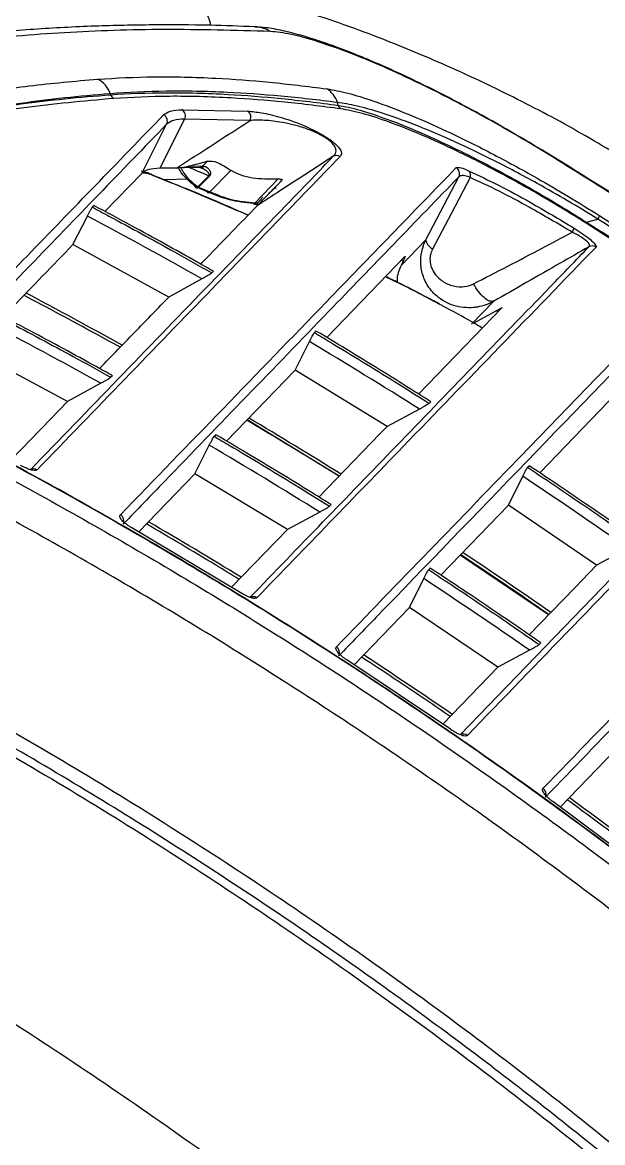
# Model space of a CAD drawing. Extents: x 943 to 1030, y 781 to 934.
# Drawn here: x 958.226 to 960.701, y 823.606 to 828.385 of the extents above; entities that cross this region are included whole.
import ezdxf

# ---------------------------------------------------------------- set-up
doc = ezdxf.new("R2010")
doc.units = 0
doc.header["$MEASUREMENT"] = 0
doc.layers.add('1', color=4, linetype='Continuous')

# ---------------------------------------------------------------- blocks, each defined once
blk = doc.blocks.new('AIRA')
at = {"layer": '1', "color": 3, "linetype": 'Continuous', "lineweight": 25}
for p, q in [((15.4248, 24.9106), (15.4233, 24.9151)), ((16.3955, 24.8656), (16.3924, 24.8773)), ((15.7404, 24.8071), (15.6349, 24.5973)), ((15.729, 24.8471), (16.0091, 24.8408)), ((16.02, 24.8011), (15.7404, 24.8071)), ((15.5581, 24.5755), (15.6637, 24.7851)), ((17.262, 24.6769), (17.2621, 24.6748)), ((15.8172, 24.6064), (15.8376, 24.6271)), ((15.5581, 24.5755), (15.4008, 24.4128)), ((15.5791, 24.5743), (15.5582, 24.5756)), ((15.6001, 24.5703), (15.6012, 24.5699)), ((15.7056, 24.5974), (15.6349, 24.5973)), ((15.7545, 24.6017), (15.8047, 24.6006)), ((15.7669, 24.6076), (15.8172, 24.6064)), ((15.7973, 24.518), (15.8436, 24.5651)), ((15.8462, 24.5633), (15.8001, 24.5163)), ((15.8106, 24.5997), (15.8092, 24.6002)), ((15.81, 24.5999), (15.81, 24.5999)), ((15.8172, 24.6064), (15.8244, 24.6059)), ((15.8462, 24.5633), (15.8436, 24.5651)), ((15.9371, 24.5882), (15.8473, 24.4967)), ((15.7567, 24.5503), (15.6537, 24.5472)), ((15.8001, 24.5163), (15.8473, 24.4967)), ((16.0408, 24.4494), (16.1375, 24.5513)), ((16.1562, 24.5471), (16.1135, 24.5021)), ((16.126, 24.5153), (16.1313, 24.5104)), ((16.7697, 24.2917), (16.9102, 24.5609)), ((15.8366, 24.4973), (15.798, 24.5143)), ((16.052, 24.4502), (16.0743, 24.4737)), ((16.1313, 24.5104), (16.1231, 24.5123)), ((15.3468, 24.4311), (15.3536, 24.4382)), ((15.2642, 24.2715), (15.3258, 24.3934)), ((17.4548, 24.3669), (17.5035, 24.3799)), ((16.6634, 24.1818), (16.7697, 24.2917)), ((15.673, 24.0479), (15.2642, 24.2715)), ((16.6802, 24.2201), (16.3467, 23.875)), ((16.6726, 24.2008), (16.6634, 24.1818)), ((16.6726, 24.2008), (16.6651, 24.2045)), ((15.8636, 24.1575), (15.8568, 24.1505)), ((15.8141, 24.1251), (15.673, 24.0479)), ((17.0593, 24.03), (16.9647, 23.9324)), ((16.9729, 23.9369), (17.0691, 23.9893)), ((17.0776, 23.9844), (17.0691, 23.9893)), ((16.2939, 23.8959), (16.3006, 23.9029)), ((16.2119, 23.7356), (16.273, 23.858)), ((15.2415, 23.6021), (14.83, 23.8222)), ((15.433, 23.7123), (15.4262, 23.7053)), ((16.2119, 23.7356), (15.9194, 23.4331)), ((16.6041, 23.4951), (16.2119, 23.7356)), ((15.3833, 23.6797), (15.2415, 23.6021)), ((17.6214, 23.6773), (17.2549, 23.2981)), ((16.7416, 23.5696), (16.6041, 23.4951)), ((16.7902, 23.6012), (16.7835, 23.5943)), ((16.4, 23.2841), (16.0071, 23.5238)), ((15.8664, 23.4536), (15.8731, 23.4606)), ((15.7844, 23.2933), (15.8455, 23.4157)), ((17.2032, 23.3215), (17.2098, 23.3284)), ((15.7844, 23.2933), (15.5448, 23.0455)), ((16.1788, 23.0555), (15.7844, 23.2933)), ((17.1214, 23.1601), (17.1823, 23.2833)), ((16.3169, 23.1304), (16.1788, 23.0555)), ((16.3656, 23.1621), (16.3589, 23.1551)), ((17.1214, 23.1601), (16.8328, 22.8616)), ((17.4974, 22.9034), (17.1214, 23.1601)), ((15.9777, 22.7872), (15.5155, 23.063)), ((15.9406, 22.8094), (16.1788, 23.0555)), ((17.2931, 22.6921), (16.915, 22.9466)), ((17.6319, 22.9756), (17.4974, 22.9034)), ((16.7809, 22.8847), (16.7876, 22.8916)), ((16.6992, 22.7234), (16.7601, 22.8465)), ((16.6992, 22.7234), (16.4631, 22.4791)), ((17.0769, 22.4686), (16.6992, 22.7234)), ((17.2596, 22.572), (17.253, 22.5652)), ((17.2117, 22.541), (17.0769, 22.4686)), ((16.8746, 22.2037), (16.4326, 22.4995)), ((16.8419, 22.2257), (17.0769, 22.4686)), ((17.5755, 22.1138), (17.3419, 21.8722)), ((17.733, 21.5805), (17.3106, 21.8956))]:
    blk.add_line(p, q, dxfattribs=at)
at = {"layer": '1', "color": 3, "linetype": 'Continuous', "lineweight": 25, "flags": 128}
for points in [[(15.5661, 24.5807), (15.5669, 24.5804), (15.5791, 24.5743)], [(15.6012, 24.5699), (15.6012, 24.5699), (15.6091, 24.565)], [(16.9577, 24.5584), (16.878, 24.4058), (16.7977, 24.2523)], [(16.7385, 23.6339), (16.8575, 23.7569), (17.094, 24.0013)], [(16.9156, 22.1797), (18.2058, 23.5148), (18.3563, 23.6705)], [(14.9991, 23.3517), (15.1701, 23.5283), (15.2415, 23.6021)], [(16.3134, 23.1946), (16.5737, 23.4637), (16.6041, 23.4951)], [(15.5158, 23.0632), (15.5157, 23.0632), (15.5156, 23.0632), (15.5155, 23.063)], [(17.2101, 22.6064), (17.4049, 22.8077), (17.4974, 22.9034)], [(15.9781, 22.7874), (15.978, 22.7874), (15.9779, 22.7873), (15.9777, 22.7872)], [(16.4329, 22.4997), (16.4328, 22.4998), (16.4327, 22.4997), (16.4326, 22.4995)], [(16.8749, 22.2039), (16.8749, 22.204), (16.8748, 22.2039), (16.8746, 22.2037)], [(17.3109, 21.8958), (17.3108, 21.8958), (17.3107, 21.8957), (17.3106, 21.8956)]]:
    blk.add_lwpolyline(points, dxfattribs=at)
at = {"layer": '1', "color": 3, "linetype": 'Continuous', "lineweight": 25}
for centre, radius, start, end in [((16.032, 25.0591), 0.1425, 58.6428, 87.0537), ((15.3126, 24.8751), 0.1178, 19.8803, 60.4545), ((15.4529, 24.9208), 0.0299, 199.8562, 240.199), ((16.2853, 24.8415), 0.113, 18.5047, 56.8186), ((16.4227, 24.8746), 0.0287, 198.4592, 236.5717), ((15.6367, 24.7984), 0.0301, 333.7363, 61.8836), ((15.7129, 24.8209), 0.0308, 333.5083, 58.4684), ((15.9924, 24.815), 0.0308, 333.344, 57.1461), ((16.3888, 24.6219), 0.0298, 59.6015, 118.4041), ((16.8832, 24.5741), 0.03, 333.9521, 58.8498), ((16.9333, 24.5694), 0.0267, 335.7501, 36.7674), ((15.842, 24.4982), 0.00547, 189.6201, 344.3789), ((16.0367, 24.4482), 0.00333, 208.0164, 264.1543), ((16.0353, 24.4502), 0.00549, 281.233, 351.7341), ((17.399, 24.441), 0.1211, 329.6706, 337.44), ((17.3263, 24.368), 0.0802, 326.9626, 340.5999), ((17.4796, 24.3526), 0.0286, 149.9435, 158.3158), ((17.4788, 24.2357), 0.0299, 56.7626, 118.1462), ((15.0967, 23.2848), 0.0298, 61.0463, 118.4066), ((15.4516, 23.0926), 0.03, 333.9682, 60.3197), ((16.033, 22.7396), 0.0299, 58.0554, 118.1495), ((16.3714, 22.5302), 0.03, 334.1672, 57.3442), ((16.9296, 22.1533), 0.0299, 55.095, 117.9104), ((17.2519, 21.9272), 0.03, 334.2603, 54.3952)]:
    blk.add_arc(centre, radius, start, end, dxfattribs=at)
for centre, major_axis, ratio, start_param, end_param in [((7.1529, 2.026), (-3.4222, 24.0684), 0.974145, 5.762706, 5.766765), ((4.9563, 5.0258), (-16.3389, -14.6968), 0.997123, 3.463791, 3.489207), ((4.752, 4.677), (14.8274, 16.2079), 0.994567, 0.232096, 0.253427), ((5.0323, 5.1047), (-15.8499, -14.1856), 0.997121, 3.474843, 3.501157), ((4.9639, 5.0178), (-16.1439, -14.9144), 0.997131, 3.401611, 3.426715), ((4.7469, 4.6823), (14.9111, 16.1285), 0.994569, 0.187453, 0.208517), ((5.04, 5.0967), (-15.6543, -14.405), 0.99713, 3.410431, 3.436402), ((4.9713, 5.0102), (-15.9511, -15.1233), 0.997138, 3.340287, 3.365141), ((4.8322, 4.7705), (14.4115, 15.6124), 0.994569, 0.193891, 0.215689), ((4.742, 4.6874), (14.992, 16.0513), 0.994571, 0.143176, 0.16402), ((5.0474, 5.0891), (-15.4612, -14.615), 0.997137, 3.346969, 3.372668), ((4.8272, 4.7756), (14.4927, 15.5351), 0.99457, 0.148068, 0.169629), ((4.9207, 4.9067), (14.6524, 15.1601), 0.995641, 0.115071, 0.136626)]:
    blk.add_ellipse(centre, major_axis=major_axis, ratio=ratio, start_param=start_param, end_param=end_param, dxfattribs=at)
for points, knots in [([(18.1805, 25.0704), (18.1526, 25.0886), (18.0994, 25.1232), (18.0104, 25.1775), (17.9099, 25.2357), (17.804, 25.2929), (17.7119, 25.3396), (17.6373, 25.3758), (17.5677, 25.4083), (17.4903, 25.4429), (17.4049, 25.4792), (17.3173, 25.5146), (17.2325, 25.5471), (17.1536, 25.5759), (17.0752, 25.6032), (16.9876, 25.6324), (16.8809, 25.6659), (16.7501, 25.704), (16.601, 25.7436), (16.45, 25.7796), (16.3106, 25.8096), (16.1911, 25.8329), (16.0889, 25.8513), (15.9704, 25.8709), (15.8248, 25.8925), (15.6435, 25.9151), (15.4929, 25.9302), (15.3771, 25.9399), (15.2988, 25.9457), (15.2229, 25.9506), (15.1489, 25.9548), (15.0553, 25.9592), (14.9502, 25.9628), (14.8416, 25.9649), (14.7468, 25.9656), (14.6582, 25.9653), (14.575, 25.964), (14.4988, 25.962), (14.4559, 25.9604), (14.4346, 25.9596)], [0, 0, 0, 0, 0.019978, 0.037981, 0.062498, 0.089765, 0.110555, 0.124995, 0.140119, 0.157435, 0.17693, 0.19726, 0.21595, 0.233527, 0.250003, 0.268361, 0.292289, 0.321779, 0.356827, 0.394091, 0.426204, 0.454562, 0.479162, 0.5, 0.541267, 0.587747, 0.639486, 0.661939, 0.683926, 0.705935, 0.727966, 0.750018, 0.791799, 0.828734, 0.860808, 0.894701, 0.931522, 0.965961, 1, 1, 1, 1]), ([(18.158, 25.0479), (18.0494, 25.1153), (17.8321, 25.2503), (17.4909, 25.4147), (17.1469, 25.5533), (16.8041, 25.6656), (16.4679, 25.7552), (16.1426, 25.8244), (15.8323, 25.8756), (15.5416, 25.9113), (15.2749, 25.9337), (15.0389, 25.9447), (14.835, 25.9471), (14.7351, 25.9435), (14.6851, 25.9417)], [0, 0, 0, 0, 0.083315, 0.166634, 0.249961, 0.333296, 0.416635, 0.499982, 0.583331, 0.666676, 0.750019, 0.833355, 0.916682, 1, 1, 1, 1]), ([(14.7898, 25.9095), (14.8259, 25.9105), (14.8982, 25.9126), (15.0397, 25.9095), (15.2, 25.9015), (15.3979, 25.886), (15.6361, 25.8601), (15.9164, 25.8199), (16.2128, 25.7661), (16.5221, 25.6973), (16.8413, 25.6113), (17.1401, 25.5143), (17.414, 25.4094), (17.6601, 25.3002), (17.9042, 25.1763), (18.0608, 25.0786), (18.139, 25.0297)], [0, 0, 0, 0, 0.062491, 0.124988, 0.18749, 0.249996, 0.333324, 0.416665, 0.500003, 0.583341, 0.666681, 0.750007, 0.812512, 0.875014, 0.937511, 1, 1, 1, 1]), ([(15.7284, 25.3722), (15.5296, 25.3668), (15.1321, 25.356), (14.5789, 25.2997), (14.0604, 25.216), (13.5813, 25.1041), (13.1744, 24.9762), (12.8319, 24.8395), (12.5455, 24.7), (12.2873, 24.547), (12.0586, 24.3811), (11.9255, 24.2625), (11.8589, 24.2032)], [0, 0, 0, 0, 0.112081, 0.224144, 0.336129, 0.448111, 0.560138, 0.6481, 0.736036, 0.823997, 0.912001, 1, 1, 1, 1]), ([(15.8526, 25.2068), (15.8493, 25.2192), (15.8407, 25.2507), (15.8141, 25.2958), (15.7761, 25.3405), (15.7442, 25.3616), (15.7283, 25.3722)], [0, 0, 0, 0, 0.176581, 0.451027, 0.725501, 1, 1, 1, 1]), ([(17.6835, 24.5959), (17.5878, 24.654), (17.3964, 24.7702), (17.1057, 24.9209), (16.8206, 25.0534), (16.5768, 25.1528), (16.3754, 25.2259), (16.213, 25.2784), (16.0635, 25.3202), (15.9305, 25.3504), (15.8148, 25.3693), (15.7572, 25.3712), (15.7284, 25.3722)], [0, 0, 0, 0, 0.124971, 0.249954, 0.374942, 0.499926, 0.583284, 0.66664, 0.749987, 0.833333, 0.916669, 1, 1, 1, 1]), ([(16.0394, 25.2004), (15.9757, 25.2029), (15.8278, 25.2088), (15.6006, 25.2094), (15.3491, 25.2043), (15.0953, 25.191), (14.8435, 25.1696), (14.6008, 25.1405), (14.3676, 25.104), (14.144, 25.0601), (13.9303, 25.0093), (13.7282, 24.9517), (13.538, 24.8877), (13.3595, 24.8177), (13.1918, 24.7413), (13.0348, 24.6586), (12.8894, 24.5702), (12.7616, 24.4802), (12.6792, 24.4143), (12.6389, 24.381), (12.6305, 24.3741)], [0, 0, 0, 0, 0.040575, 0.094147, 0.15029, 0.211269, 0.272336, 0.333476, 0.39467, 0.455898, 0.517134, 0.57846, 0.6385, 0.698554, 0.75857, 0.818495, 0.878268, 0.937817, 0.987095, 1, 1, 1, 1]), ([(16.1062, 25.1808), (15.9543, 25.185), (15.6504, 25.1935), (15.2238, 25.1785), (14.8207, 25.1443), (14.4738, 25.0941), (14.1762, 25.0345), (13.9222, 24.9702), (13.6847, 24.8958), (13.4644, 24.8114), (13.2616, 24.7176), (13.0771, 24.6144), (12.9139, 24.5013), (12.816, 24.4209), (12.767, 24.3807)], [0, 0, 0, 0, 0.098449, 0.196898, 0.295565, 0.394232, 0.469704, 0.545175, 0.620746, 0.696317, 0.772184, 0.848052, 0.924024, 1, 1, 1, 1]), ([(17.2617, 24.6763), (17.2266, 24.6974), (17.1527, 24.7418), (17.0398, 24.8061), (16.9241, 24.8691), (16.8107, 24.9278), (16.7006, 24.9818), (16.5949, 25.0304), (16.4954, 25.0728), (16.4024, 25.1094), (16.3154, 25.1402), (16.2336, 25.1656), (16.1569, 25.1849), (16.0933, 25.1974), (16.0556, 25.1988), (16.0404, 25.1994)], [0, 0, 0, 0, 0.071411, 0.1506, 0.229893, 0.309055, 0.38796, 0.466583, 0.544701, 0.621005, 0.698422, 0.777482, 0.858716, 0.943377, 1, 1, 1, 1]), ([(17.2621, 24.6748), (17.2148, 24.7031), (17.1201, 24.7597), (16.9609, 24.8484), (16.7879, 24.938), (16.6092, 25.0221), (16.4472, 25.0896), (16.3064, 25.1395), (16.1881, 25.1721), (16.1335, 25.1779), (16.1062, 25.1808)], [0, 0, 0, 0, 0.098935, 0.197868, 0.333766, 0.469647, 0.602315, 0.734959, 0.867489, 1, 1, 1, 1]), ([(13.1936, 24.2618), (13.2642, 24.3167), (13.4056, 24.4268), (13.6644, 24.5695), (13.9564, 24.6949), (14.2506, 24.7895), (14.5339, 24.8597), (14.797, 24.9103), (15.0744, 24.951), (15.2719, 24.9687), (15.3706, 24.9775)], [0, 0, 0, 0, 0.147442, 0.294988, 0.44244, 0.589993, 0.69243, 0.794867, 0.897434, 1, 1, 1, 1]), ([(15.3706, 24.9775), (15.449, 24.9819), (15.6058, 24.9907), (15.854, 24.9841), (16.1005, 24.9666), (16.2649, 24.9462), (16.3471, 24.936)], [0, 0, 0, 0, 0.275952, 0.551929, 0.775874, 1, 1, 1, 1]), ([(15.4233, 24.9151), (15.4233, 24.9151), (15.2918, 24.9046), (15.0356, 24.8777), (14.802, 24.8345), (14.6851, 24.813)], [0, 0, 0, 0, 0.000001, 0.499865, 1, 1, 1, 1]), ([(14.6851, 24.813), (14.8021, 24.8338), (15.0362, 24.8755), (15.2929, 24.9009), (15.4248, 24.9106), (15.4248, 24.9106)], [0, 0, 0, 0, 0.499863, 0.999999, 1, 1, 1, 1]), ([(16.3924, 24.8773), (16.3924, 24.8773), (16.3096, 24.8883), (16.1483, 24.9064), (15.9025, 24.9238), (15.6578, 24.9284), (15.4989, 24.9212), (15.4233, 24.9151), (15.4233, 24.9151)], [0, 0, 0, 0, 0.000001, 0.22405, 0.448099, 0.72407, 0.999999, 1, 1, 1, 1]), ([(15.4248, 24.9106), (15.4248, 24.9106), (15.5006, 24.9162), (15.6601, 24.9222), (15.9056, 24.9156), (16.1516, 24.8964), (16.3127, 24.8771), (16.3955, 24.8656), (16.3955, 24.8656)], [0, 0, 0, 0, 0.000001, 0.276519, 0.553028, 0.776513, 0.999999, 1, 1, 1, 1]), ([(16.4069, 24.8507), (16.3256, 24.8611), (16.1628, 24.8819), (15.9184, 24.8999), (15.6718, 24.9073), (15.516, 24.899), (15.438, 24.8948)], [0, 0, 0, 0, 0.2234, 0.44698, 0.723486, 1, 1, 1, 1]), ([(16.3471, 24.936), (16.3753, 24.931), (16.4315, 24.9208), (16.5487, 24.8845), (16.6909, 24.8306), (16.8598, 24.7562), (17.0455, 24.6643), (17.2209, 24.5689), (17.3771, 24.4779), (17.4662, 24.4223), (17.5108, 24.3946)], [0, 0, 0, 0, 0.123113, 0.246242, 0.384763, 0.523304, 0.666383, 0.809465, 0.904734, 1, 1, 1, 1]), ([(15.438, 24.8948), (15.3084, 24.8833), (15.0492, 24.8602), (14.816, 24.8179), (14.6994, 24.7967)], [0, 0, 0, 0, 0.499864, 1, 1, 1, 1]), ([(17.5035, 24.3799), (17.5035, 24.3799), (17.4604, 24.4066), (17.3738, 24.459), (17.223, 24.5452), (17.0541, 24.6344), (16.8764, 24.7192), (16.7159, 24.7865), (16.5812, 24.8345), (16.4724, 24.8648), (16.4165, 24.8748), (16.3924, 24.8773), (16.3924, 24.8773)], [0, 0, 0, 0, 0.000001, 0.096124, 0.192249, 0.335955, 0.479661, 0.617851, 0.756028, 0.878019, 0.999999, 1, 1, 1, 1]), ([(16.3955, 24.8656), (16.3955, 24.8656), (16.4221, 24.8617), (16.4848, 24.8476), (16.6032, 24.8086), (16.7433, 24.752), (16.9012, 24.6793), (17.0734, 24.5912), (17.26, 24.487), (17.3885, 24.4089), (17.4548, 24.3669), (17.4548, 24.3669)], [0, 0, 0, 0, 0.000002, 0.139239, 0.278495, 0.418055, 0.55763, 0.700769, 0.843915, 0.999998, 1, 1, 1, 1]), ([(17.453, 24.3631), (17.3869, 24.4038), (17.2601, 24.4819), (17.0751, 24.584), (16.905, 24.6704), (16.749, 24.7413), (16.6115, 24.7959), (16.4933, 24.8345), (16.4357, 24.8453), (16.4069, 24.8507)], [0, 0, 0, 0, 0.156478, 0.299811, 0.443139, 0.582643, 0.722134, 0.861075, 1, 1, 1, 1]), ([(14.5047, 23.6397), (14.6929, 23.8342), (15.0762, 24.2306), (15.457, 24.6243), (15.6509, 24.8249)], [0, 0, 0, 0, 0.49074, 1, 1, 1, 1]), ([(15.6509, 24.8249), (15.6593, 24.8311), (15.6762, 24.8437), (15.7113, 24.8459), (15.729, 24.8471)], [0, 0, 0, 0, 0.496834, 1, 1, 1, 1]), ([(15.7404, 24.8071), (15.7232, 24.806), (15.6887, 24.8037), (15.6721, 24.7913), (15.6637, 24.7851)], [0, 0, 0, 0, 0.496841, 1, 1, 1, 1]), ([(16.0091, 24.8408), (16.0281, 24.8391), (16.0661, 24.8358), (16.1308, 24.8205), (16.1921, 24.8014), (16.2399, 24.7832), (16.2833, 24.7637), (16.3158, 24.7469), (16.3417, 24.7317), (16.3646, 24.7164), (16.3865, 24.6988), (16.4074, 24.6757), (16.4117, 24.6588), (16.4061, 24.6508), (16.4039, 24.6477)], [0, 0, 0, 0, 0.177913, 0.355446, 0.444997, 0.534035, 0.589192, 0.626653, 0.65698, 0.687361, 0.725408, 0.78732, 0.916362, 1, 1, 1, 1]), ([(16.3746, 24.6482), (16.3781, 24.6519), (16.3867, 24.6612), (16.3883, 24.6785), (16.3741, 24.7004), (16.3566, 24.7164), (16.3372, 24.7299), (16.3142, 24.7428), (16.285, 24.7563), (16.2452, 24.7712), (16.2006, 24.784), (16.1419, 24.7959), (16.0785, 24.8035), (16.0395, 24.8019), (16.02, 24.8011)], [0, 0, 0, 0, 0.085485, 0.215343, 0.275398, 0.310745, 0.338123, 0.365516, 0.400448, 0.453937, 0.543746, 0.634032, 0.816857, 1, 1, 1, 1]), ([(15.6637, 24.7851), (15.4698, 24.5844), (15.1514, 24.2549), (14.7691, 23.8592), (14.5809, 23.6645), (14.5182, 23.5996)], [0, 0, 0, 0, 0.50926, 0.83642, 1, 1, 1, 1]), ([(15.7056, 24.5974), (15.7747, 24.6424), (15.8771, 24.7091), (15.9849, 24.7785), (16.02, 24.8011)], [0, 0, 0, 0, 0.674606, 1, 1, 1, 1]), ([(24.2591, 17.9138), (24.2552, 17.9199), (24.1571, 18.0731), (23.9566, 18.3655), (23.6573, 18.7894), (23.3483, 19.2037), (23.03, 19.6109), (22.7016, 20.0112), (22.3639, 20.4037), (22.0173, 20.7881), (21.6621, 21.164), (21.2987, 21.531), (20.9271, 21.8889), (20.5474, 22.238), (20.1594, 22.5783), (19.7631, 22.9098), (19.3587, 23.2324), (18.9467, 23.5456), (18.5274, 23.8492), (18.1011, 24.1426), (17.6797, 24.4194), (17.3974, 24.5931), (17.2618, 24.6766)], [0, 0, 0, 0, 0.002213, 0.055684, 0.108454, 0.160975, 0.213722, 0.266489, 0.319251, 0.371986, 0.424674, 0.477295, 0.529834, 0.582336, 0.634903, 0.687551, 0.740262, 0.793013, 0.845784, 0.898547, 0.951277, 1, 1, 1, 1]), ([(24.2571, 17.914), (24.0977, 18.1512), (23.7788, 18.6257), (23.2646, 19.3151), (22.7245, 19.987), (22.1741, 20.6185), (21.6186, 21.2101), (21.0601, 21.7639), (20.4811, 22.2985), (19.8791, 22.8158), (19.2555, 23.3139), (18.6094, 23.7919), (17.9463, 24.2486), (17.4902, 24.5327), (17.2621, 24.6748)], [0, 0, 0, 0, 0.087491, 0.174982, 0.263034, 0.351085, 0.431087, 0.51109, 0.591525, 0.67196, 0.753741, 0.835522, 0.917761, 1, 1, 1, 1]), ([(15.0825, 23.311), (15.2071, 23.44), (15.4564, 23.6979), (15.8264, 24.0809), (16.1324, 24.3975), (16.3141, 24.5855), (16.3746, 24.6482)], [0, 0, 0, 0, 0.288398, 0.576795, 0.858932, 1, 1, 1, 1]), ([(16.4039, 24.6477), (16.2221, 24.4596), (15.9163, 24.1434), (15.4852, 23.6977), (15.2358, 23.4398), (15.1111, 23.3109)], [0, 0, 0, 0, 0.423205, 0.711602, 1, 1, 1, 1]), ([(15.8376, 24.6271), (15.8268, 24.6239), (15.8025, 24.6167), (15.7797, 24.6108), (15.7669, 24.6076)], [0, 0, 0, 0, 0.440878, 1, 1, 1, 1]), ([(15.8376, 24.6271), (15.8506, 24.6274), (15.8785, 24.628), (15.9168, 24.602), (15.9371, 24.5882)], [0, 0, 0, 0, 0.468504, 1, 1, 1, 1]), ([(16.3746, 24.6482), (16.2978, 24.5986), (16.1875, 24.5273), (16.0825, 24.4588), (16.0507, 24.438)], [0, 0, 0, 0, 0.696218, 1, 1, 1, 1]), ([(15.4665, 23.1187), (15.7593, 23.4214), (16.2379, 23.9163), (16.7139, 24.4086), (16.8988, 24.5998)], [0, 0, 0, 0, 0.6117223, 1, 1, 1, 1]), ([(15.601, 24.5695), (15.5942, 24.5724), (15.5785, 24.579), (15.5638, 24.5823), (15.5555, 24.5842)], [0, 0, 0, 0, 0.434203, 1, 1, 1, 1]), ([(15.6349, 24.5973), (15.6177, 24.5962), (15.5832, 24.5941), (15.5665, 24.5817), (15.5581, 24.5755)], [0, 0, 0, 0, 0.49683, 1, 1, 1, 1]), ([(15.6091, 24.565), (15.6028, 24.5674), (15.5904, 24.5722), (15.5828, 24.5736), (15.5791, 24.5743)], [0, 0, 0, 0, 0.506297, 1, 1, 1, 1]), ([(16.0111, 24.3972), (15.9454, 24.4259), (15.8122, 24.4842), (15.6763, 24.5385), (15.6075, 24.5659)], [0, 0, 0, 0, 0.493968, 1, 1, 1, 1]), ([(16.0107, 24.3967), (15.9674, 24.4153), (15.8344, 24.4727), (15.6999, 24.5278), (15.6091, 24.565)], [0, 0, 0, 0, 0.3254489, 1, 1, 1, 1]), ([(15.7669, 24.6076), (15.7558, 24.6049), (15.7335, 24.5996), (15.7149, 24.5982), (15.7056, 24.5974)], [0, 0, 0, 0, 0.496402, 1, 1, 1, 1]), ([(15.7859, 24.5198), (15.7607, 24.5407), (15.7326, 24.5638), (15.7162, 24.5952), (15.7145, 24.5984)], [0, 0, 0, 0, 0.8987729, 1, 1, 1, 1]), ([(15.7248, 24.5995), (15.7271, 24.5943), (15.7421, 24.5607), (15.772, 24.5375), (15.7973, 24.518)], [0, 0, 0, 0, 0.155394, 1, 1, 1, 1]), ([(15.734, 24.6005), (15.7366, 24.6009), (15.7424, 24.6017), (15.7501, 24.6017), (15.7545, 24.6017)], [0, 0, 0, 0, 0.442987, 1, 1, 1, 1]), ([(15.7669, 24.6076), (15.7654, 24.6062), (15.7622, 24.6035), (15.7577, 24.6017), (15.7551, 24.6019), (15.7547, 24.6019)], [0, 0, 0, 0, 0.4371025, 0.8984503, 1, 1, 1, 1]), ([(15.8172, 24.6064), (15.8157, 24.6051), (15.8125, 24.6024), (15.8079, 24.6006), (15.8052, 24.6007), (15.8047, 24.6008)], [0, 0, 0, 0, 0.42877, 0.881415, 1, 1, 1, 1]), ([(15.8047, 24.6006), (15.8055, 24.6005), (15.8075, 24.6004), (15.8099, 24.6001), (15.8112, 24.6)], [0, 0, 0, 0, 0.452252, 1, 1, 1, 1]), ([(15.8436, 24.5651), (15.8439, 24.5654), (15.8444, 24.5659), (15.845, 24.5667), (15.8454, 24.5677), (15.8458, 24.5697), (15.8429, 24.5795), (15.829, 24.5903), (15.8164, 24.5959), (15.8102, 24.5986)], [0, 0, 0, 0, 0.012936, 0.02567, 0.039021, 0.053709, 0.117187, 0.56825, 1, 1, 1, 1]), ([(15.8244, 24.6059), (15.8229, 24.6046), (15.8197, 24.6018), (15.815, 24.6), (15.8121, 24.6002), (15.8114, 24.6003)], [0, 0, 0, 0, 0.4084931, 0.8399346, 1, 1, 1, 1]), ([(15.8244, 24.6059), (15.831, 24.6034), (15.8408, 24.5997), (15.8492, 24.5854), (15.8515, 24.5759), (15.8505, 24.5698), (15.8486, 24.566), (15.847, 24.5642), (15.8462, 24.5633)], [0, 0, 0, 0, 0.494276, 0.743188, 0.8691395, 0.9336735, 0.9667337, 1, 1, 1, 1]), ([(16.1375, 24.5513), (16.1007, 24.5507), (16.0288, 24.5494), (15.9648, 24.5716), (15.9379, 24.5878), (15.9371, 24.5882)], [0, 0, 0, 0, 0.504828, 0.986822, 1, 1, 1, 1]), ([(16.8988, 24.5998), (16.9027, 24.6008), (16.9101, 24.6029), (16.9345, 24.5945), (16.9507, 24.5872), (16.9547, 24.5854)], [0, 0, 0, 0, 0.46288, 0.8673631, 1, 1, 1, 1]), ([(16.9577, 24.5584), (16.9545, 24.5596), (16.9413, 24.5642), (16.9212, 24.5678), (16.9141, 24.5633), (16.9102, 24.5609)], [0, 0, 0, 0, 0.129637, 0.531199, 1, 1, 1, 1]), ([(16.9547, 24.5854), (16.9954, 24.566), (17.0778, 24.5266), (17.2289, 24.4456), (17.339, 24.3793), (17.4019, 24.3414)], [0, 0, 0, 0, 0.2936895, 0.5958561, 1, 1, 1, 1]), ([(16.9102, 24.5609), (16.7254, 24.3696), (16.3078, 23.9374), (15.8301, 23.4431), (15.5372, 23.14), (15.4786, 23.0794)], [0, 0, 0, 0, 0.388278, 0.877656, 1, 1, 1, 1]), ([(15.7973, 24.518), (15.7973, 24.518), (15.7975, 24.5178), (15.798, 24.5175), (15.799, 24.5169), (15.7997, 24.5165), (15.8001, 24.5163), (15.8001, 24.5163)], [0, 0, 0, 0, 0.000509, 0.253761, 0.505883, 0.999491, 1, 1, 1, 1]), ([(16.0879, 24.4765), (16.0957, 24.4846), (16.1167, 24.5063), (16.141, 24.5314), (16.1562, 24.5471)], [0, 0, 0, 0, 0.373495, 1, 1, 1, 1]), ([(16.1375, 24.5513), (16.1391, 24.5514), (16.1424, 24.5516), (16.1476, 24.5512), (16.1518, 24.5505), (16.1546, 24.5496), (16.1562, 24.5488), (16.1567, 24.5479), (16.1563, 24.5473), (16.1562, 24.5471)], [0, 0, 0, 0, 0.192105, 0.400036, 0.571477, 0.702066, 0.807459, 0.913382, 1, 1, 1, 1]), ([(17.3935, 24.3243), (17.3321, 24.3608), (17.226, 24.4238), (17.0787, 24.5016), (16.9984, 24.5393), (16.9577, 24.5584)], [0, 0, 0, 0, 0.4043726, 0.6979859, 1, 1, 1, 1]), ([(16.0338, 24.4466), (15.9991, 24.4505), (15.9286, 24.4585), (15.8676, 24.4842), (15.8366, 24.4973)], [0, 0, 0, 0, 0.492353, 1, 1, 1, 1]), ([(15.8473, 24.4967), (15.8777, 24.4844), (15.9377, 24.4601), (16.0067, 24.453), (16.0408, 24.4494)], [0, 0, 0, 0, 0.507277, 1, 1, 1, 1]), ([(16.0507, 24.438), (16.0554, 24.4429), (16.0649, 24.4527), (16.0803, 24.4686), (16.0879, 24.4765)], [0, 0, 0, 0, 0.505641, 1, 1, 1, 1]), ([(15.3258, 24.3934), (15.3279, 24.3974), (15.332, 24.4055), (15.3379, 24.4166), (15.3428, 24.4252), (15.3457, 24.4298), (15.3465, 24.4308), (15.3468, 24.4311)], [0, 0, 0, 0, 0.223448, 0.446896, 0.67032, 0.893706, 1, 1, 1, 1]), ([(15.3468, 24.4311), (15.3703, 24.4186), (15.4878, 24.3558), (15.6581, 24.2627), (15.8039, 24.1804), (15.8568, 24.1505)], [0, 0, 0, 0, 0.137318, 0.686605, 1, 1, 1, 1]), ([(15.8636, 24.1575), (15.8404, 24.1707), (15.7244, 24.2363), (15.5547, 24.3303), (15.4072, 24.4094), (15.3536, 24.4382)], [0, 0, 0, 0, 0.137323, 0.686628, 1, 1, 1, 1]), ([(15.809, 24.1884), (15.8174, 24.197), (15.898, 24.2802), (15.9785, 24.3634), (16.0507, 24.438)], [0, 0, 0, 0, 0.103018, 1, 1, 1, 1]), ([(16.0364, 24.4448), (16.0373, 24.4447), (16.0399, 24.4446), (16.0449, 24.4433), (16.0492, 24.4419), (16.0511, 24.441), (16.0514, 24.4408)], [0, 0, 0, 0, 0.217584, 0.58461, 0.932494, 1, 1, 1, 1]), ([(16.0408, 24.4494), (16.0425, 24.4498), (16.0459, 24.4504), (16.0498, 24.4504), (16.0518, 24.4502), (16.052, 24.4502)], [0, 0, 0, 0, 0.476764, 0.93809, 1, 1, 1, 1]), ([(23.9542, 18.1452), (23.9542, 18.1452), (23.7857, 18.3917), (23.4388, 18.8781), (22.8895, 19.5863), (22.315, 20.2685), (21.7166, 20.9239), (21.0958, 21.5518), (20.4405, 22.164), (19.7501, 22.7579), (19.0248, 23.3313), (18.2766, 23.8741), (17.7633, 24.215), (17.5035, 24.3799), (17.5035, 24.3799)], [0, 0, 0, 0, 0, 0.099198, 0.198436, 0.297632, 0.395329, 0.493066, 0.590762, 0.693025, 0.795379, 0.897735, 1, 1, 1, 1, 1]), ([(17.5108, 24.3946), (17.7684, 24.2271), (18.2835, 23.8923), (19.0311, 23.3485), (19.7587, 22.7748), (20.3954, 22.227), (20.9467, 21.7173), (21.4196, 21.2531), (21.8789, 20.7744), (22.3259, 20.2797), (22.7594, 19.7698), (23.179, 19.2443), (23.5841, 18.7065), (23.8404, 18.3375), (23.9686, 18.153)], [0, 0, 0, 0, 0.101938, 0.203876, 0.306551, 0.409225, 0.482376, 0.555527, 0.628952, 0.702376, 0.776641, 0.850905, 0.925453, 1, 1, 1, 1]), ([(16.9724, 24.1041), (17.0699, 24.1543), (17.2097, 24.2262), (17.3508, 24.3015), (17.3935, 24.3243)], [0, 0, 0, 0, 0.69763, 1, 1, 1, 1]), ([(17.4647, 24.262), (17.4649, 24.2622), (17.4672, 24.2642), (17.4686, 24.2691), (17.4629, 24.2793), (17.4534, 24.288), (17.4411, 24.2975), (17.4322, 24.3033), (17.4141, 24.314), (17.4034, 24.3193), (17.3935, 24.3243)], [0, 0, 0, 0, 0.02776, 0.222887, 0.396048, 0.566972, 0.577323, 0.76757, 0.785453, 1, 1, 1, 1]), ([(17.4019, 24.3414), (17.4134, 24.334), (17.4364, 24.3194), (17.4661, 24.2974), (17.4859, 24.2798), (17.4958, 24.2675), (17.4967, 24.2625), (17.4953, 24.2608), (17.4951, 24.2606)], [0, 0, 0, 0, 0.210069, 0.42138, 0.607979, 0.782899, 0.973412, 1, 1, 1, 1]), ([(23.9391, 18.0942), (23.8098, 18.2811), (23.5512, 18.6548), (23.1408, 19.2008), (22.7143, 19.7355), (22.2734, 20.2538), (21.8197, 20.7551), (21.3535, 21.2397), (20.872, 21.7106), (20.3173, 22.2207), (19.6845, 22.7622), (18.9656, 23.3267), (18.2236, 23.8644), (17.7099, 24.1969), (17.453, 24.3631)], [0, 0, 0, 0, 0.075083, 0.150165, 0.225547, 0.300929, 0.374837, 0.448745, 0.522941, 0.597137, 0.697492, 0.797847, 0.898923, 1, 1, 1, 1]), ([(17.4548, 24.3669), (17.4548, 24.3669), (17.7127, 24.2044), (18.222, 23.8686), (18.9647, 23.3333), (19.6848, 22.7677), (20.3762, 22.1766), (21.0381, 21.5615), (21.6703, 20.9242), (22.2792, 20.2582), (22.8632, 19.5642), (23.4208, 18.843), (23.7724, 18.3474), (23.9428, 18.0961), (23.9428, 18.0961)], [0, 0, 0, 0, 0, 0.100673, 0.201435, 0.302197, 0.402869, 0.50159, 0.600355, 0.699077, 0.799369, 0.899707, 1, 1, 1, 1, 1]), ([(17.0593, 24.03), (17.0593, 24.03), (17.0375, 24.0178), (17.0082, 24.0075), (16.9503, 23.9999), (16.8873, 24.0063), (16.8173, 24.0449), (16.7724, 24.0985), (16.7495, 24.1558), (16.7452, 24.2129), (16.755, 24.259), (16.7655, 24.2835), (16.7697, 24.2917), (16.7697, 24.2917)], [0, 0, 0, 0, 0.000004, 0.143368, 0.17428, 0.33744, 0.499293, 0.626489, 0.736578, 0.849116, 0.94739, 0.999996, 1, 1, 1, 1]), ([(15.2642, 24.2715), (15.178, 24.1823), (15.079, 24.0798), (14.9798, 23.9772), (14.967, 23.9639)], [0, 0, 0, 0, 0.870769, 1, 1, 1, 1]), ([(16.0189, 22.766), (16.2265, 22.9808), (16.6543, 23.4235), (17.1357, 23.9216), (17.4098, 24.2053), (17.4647, 24.262)], [0, 0, 0, 0, 0.4298258, 0.8859652, 1, 1, 1, 1]), ([(17.4951, 24.2606), (17.2208, 23.9769), (16.7396, 23.4794), (16.2565, 22.9797), (16.0488, 22.765)], [0, 0, 0, 0, 0.570174, 1, 1, 1, 1]), ([(16.7977, 24.2523), (16.7943, 24.2444), (16.7887, 24.2316), (16.7858, 24.2064), (16.7898, 24.1787), (16.8053, 24.1476), (16.833, 24.118), (16.8739, 24.0958), (16.9218, 24.0887), (16.9552, 24.0958), (16.9704, 24.1032), (16.9724, 24.1041)], [0, 0, 0, 0, 0.08309, 0.134961, 0.237579, 0.3452, 0.477617, 0.651583, 0.824099, 0.976719, 1, 1, 1, 1]), ([(17.4647, 24.262), (17.4237, 24.2386), (17.2873, 24.1607), (17.1532, 24.0838), (17.0593, 24.03)], [0, 0, 0, 0, 0.30028, 1, 1, 1, 1]), ([(13.0925, 24.1861), (13.3525, 24.0736), (13.8727, 23.8487), (14.6352, 23.4708), (15.3827, 23.0641), (16.1197, 22.6223), (16.8447, 22.1455), (17.5558, 21.6333), (18.2448, 21.0916), (18.9037, 20.5267), (19.5321, 19.9404), (20.1302, 19.3345), (20.7029, 18.7047), (21.2543, 18.0458), (21.7825, 17.3578), (22.286, 16.6412), (22.7589, 15.9042), (23.1857, 15.1716), (23.5718, 14.4475), (23.7977, 13.9694), (23.9107, 13.7301)], [0, 0, 0, 0, 0.055243, 0.110533, 0.165823, 0.221065, 0.277913, 0.334813, 0.391712, 0.44856, 0.503771, 0.55903, 0.614289, 0.6695, 0.72632, 0.783192, 0.840065, 0.896885, 0.948404, 1, 1, 1, 1]), ([(16.6634, 24.1818), (16.6546, 24.1614), (16.6444, 24.1379), (16.6467, 24.1147), (16.647, 24.1115)], [0, 0, 0, 0, 0.864402, 1, 1, 1, 1]), ([(16.6802, 24.2201), (16.6805, 24.2202), (16.6812, 24.2204), (16.6792, 24.2152), (16.6762, 24.2084), (16.6737, 24.2031), (16.6726, 24.2008)], [0, 0, 0, 0, 0.314737, 0.60673, 0.825318, 1, 1, 1, 1]), ([(15.8568, 24.1505), (15.856, 24.1499), (15.8544, 24.1486), (15.8477, 24.1444), (15.8384, 24.1388), (15.8268, 24.1321), (15.8183, 24.1275), (15.8141, 24.1251)], [0, 0, 0, 0, 0.182851, 0.365285, 0.558293, 0.779018, 1, 1, 1, 1]), ([(16.8383, 24.011), (16.7725, 24.0461), (16.6895, 24.0903), (16.6127, 24.1265), (16.5969, 24.1339)], [0, 0, 0, 0, 0.7936341, 1, 1, 1, 1]), ([(16.8292, 24.0169), (16.8119, 24.0263), (16.751, 24.0592), (16.6736, 24.0988), (16.6154, 24.1269), (16.5982, 24.1352)], [0, 0, 0, 0, 0.218233, 0.769001, 1, 1, 1, 1]), ([(23.7794, 13.6614), (23.6671, 13.8987), (23.4423, 14.3737), (23.0625, 15.0851), (22.6476, 15.7977), (22.1928, 16.5091), (21.7081, 17.2031), (21.1902, 17.883), (20.6405, 18.5456), (20.0577, 19.1907), (19.4466, 19.8121), (18.8155, 20.4016), (18.168, 20.9577), (17.5047, 21.4817), (16.819, 21.9791), (16.1067, 22.4522), (15.3702, 22.8984), (14.6083, 23.3165), (13.8288, 23.7054), (13.295, 23.9368), (13.0282, 24.0525)], [0, 0, 0, 0, 0.051523, 0.103124, 0.15817, 0.213216, 0.268644, 0.324071, 0.380704, 0.437336, 0.494387, 0.551437, 0.606513, 0.661589, 0.717048, 0.772508, 0.829173, 0.885839, 0.94292, 1, 1, 1, 1]), ([(15.4653, 23.8333), (15.4307, 23.8524), (15.2948, 23.9278), (15.1576, 24.0008), (15.0553, 24.0553)], [0, 0, 0, 0, 0.254072, 1, 1, 1, 1]), ([(15.3778, 23.7429), (15.4306, 23.7975), (15.5292, 23.8992), (15.6275, 24.0008), (15.673, 24.0479)], [0, 0, 0, 0, 0.536414, 1, 1, 1, 1]), ([(16.3876, 22.5555), (16.6527, 22.8296), (17.1345, 23.3278), (17.6146, 23.8244), (17.8306, 24.0478)], [0, 0, 0, 0, 0.550213, 1, 1, 1, 1]), ([(18.6287, 20.839), (18.486, 20.9596), (18.2005, 21.2009), (17.7596, 21.5484), (17.3098, 21.8849), (16.7516, 22.2788), (16.078, 22.7191), (15.2788, 23.1905), (14.4576, 23.6297), (13.8924, 23.8901), (13.6095, 24.0204)], [0, 0, 0, 0, 0.093998, 0.187996, 0.282276, 0.376557, 0.531612, 0.686983, 0.843323, 1, 1, 1, 1]), ([(18.6297, 20.8399), (18.5391, 20.9169), (18.3344, 21.0909), (17.9949, 21.3657), (17.6105, 21.6633), (17.2038, 21.9623), (16.7899, 22.2515), (16.369, 22.5304), (15.9414, 22.7989), (15.5075, 23.0569), (15.0679, 23.3038), (14.6234, 23.5392), (14.1755, 23.7619), (13.8369, 23.9208), (13.6481, 24.0048), (13.6105, 24.0215)], [0, 0, 0, 0, 0.0597908, 0.1350752, 0.2196547, 0.30429, 0.3889544, 0.4736219, 0.5582659, 0.6429228, 0.7275625, 0.8119644, 0.8959438, 0.9792785, 1, 1, 1, 1]), ([(17.8409, 24.0097), (17.4135, 23.5675), (16.9333, 23.0706), (16.4515, 22.572), (16.3984, 22.5171)], [0, 0, 0, 0, 0.889957, 1, 1, 1, 1]), ([(17.0107, 23.9152), (16.9955, 23.924), (16.9394, 23.9562), (16.8814, 23.9887), (16.8402, 24.01), (16.8383, 24.011)], [0, 0, 0, 0, 0.260851, 0.964856, 1, 1, 1, 1]), ([(17.0691, 23.9893), (17.0723, 23.9911), (17.0788, 23.9945), (17.087, 23.9988), (17.0922, 24.0012), (17.0943, 24.0019), (17.0941, 24.0015), (17.094, 24.0013)], [0, 0, 0, 0, 0.2356214, 0.4726371, 0.6773634, 0.8587585, 1, 1, 1, 1]), ([(14.9126, 23.9819), (14.9362, 23.9695), (15.0543, 23.9078), (15.2258, 23.8161), (15.3726, 23.7349), (15.4262, 23.7053)], [0, 0, 0, 0, 0.1370095, 0.6850624, 1, 1, 1, 1]), ([(15.433, 23.7123), (15.4097, 23.7252), (15.2932, 23.7898), (15.1222, 23.8825), (14.9736, 23.9605), (14.9194, 23.9889)], [0, 0, 0, 0, 0.1370146, 0.6850876, 1, 1, 1, 1]), ([(16.273, 23.858), (16.275, 23.862), (16.2791, 23.8701), (16.285, 23.8813), (16.2899, 23.89), (16.2927, 23.8945), (16.2936, 23.8956), (16.2939, 23.8959)], [0, 0, 0, 0, 0.223662, 0.447336, 0.670689, 0.893464, 1, 1, 1, 1]), ([(16.2939, 23.8959), (16.3167, 23.8822), (16.431, 23.8137), (16.5945, 23.7135), (16.7341, 23.6255), (16.7835, 23.5943)], [0, 0, 0, 0, 0.139035, 0.695187, 1, 1, 1, 1]), ([(16.7902, 23.6012), (16.7677, 23.6155), (16.655, 23.6867), (16.4921, 23.7877), (16.3507, 23.8727), (16.3006, 23.9029)], [0, 0, 0, 0, 0.139038, 0.695202, 1, 1, 1, 1]), ([(15.4262, 23.7053), (15.4254, 23.7046), (15.4239, 23.7033), (15.4172, 23.6991), (15.4079, 23.6936), (15.3962, 23.6869), (15.3876, 23.6821), (15.3833, 23.6797)], [0, 0, 0, 0, 0.181724, 0.363019, 0.55509, 0.775595, 1, 1, 1, 1]), ([(18.3878, 23.6683), (18.3857, 23.6661), (18.3751, 23.6552), (18.3307, 23.6092), (18.1529, 23.4254), (17.6836, 22.94), (17.2472, 22.4887), (16.9467, 22.1778)], [0, 0, 0, 0, 0.004411, 0.022055, 0.092633, 0.374942, 1, 1, 1, 1]), ([(22.6255, 14.0928), (22.5702, 14.2022), (22.4038, 14.5315), (22.0997, 15.067), (21.7151, 15.6987), (21.2928, 16.3345), (20.8319, 16.9726), (20.3302, 17.6099), (19.8027, 18.2261), (19.2449, 18.8257), (18.6566, 19.4068), (18.0381, 19.9679), (17.3965, 20.5023), (16.71, 21.0263), (15.9771, 21.5353), (15.1968, 22.0246), (14.3892, 22.4802), (13.5549, 22.8986), (12.74, 23.2644), (12.1978, 23.4692), (11.9485, 23.5634)], [0, 0, 0, 0, 0.025194, 0.075817, 0.126458, 0.177081, 0.232537, 0.288041, 0.343546, 0.399002, 0.456085, 0.513222, 0.570359, 0.627443, 0.690456, 0.753505, 0.816518, 0.880848, 0.945215, 1, 1, 1, 1]), ([(16.7835, 23.5943), (16.7827, 23.5936), (16.7811, 23.5924), (16.7743, 23.5881), (16.7649, 23.5826), (16.7536, 23.5761), (16.7455, 23.5717), (16.7416, 23.5696)], [0, 0, 0, 0, 0.188501, 0.376638, 0.574238, 0.795845, 1, 1, 1, 1]), ([(16.3989, 23.283), (16.365, 23.3041), (16.2347, 23.3851), (16.103, 23.464), (16.0057, 23.5223)], [0, 0, 0, 0, 0.260357, 1, 1, 1, 1]), ([(12.4125, 23.4512), (12.7176, 23.325), (13.3279, 23.0724), (14.2182, 22.6358), (15.0942, 22.1543), (15.951, 21.6234), (16.7863, 21.0447), (17.537, 20.4653), (18.2078, 19.8956), (18.8047, 19.3447), (19.3786, 18.7698), (19.9334, 18.1661), (20.4674, 17.5336), (20.9791, 16.8727), (21.4624, 16.1908), (21.8904, 15.529), (22.2683, 14.8919), (22.601, 14.2822), (22.9141, 13.661), (23.1043, 13.2374), (23.1994, 13.0256)], [0, 0, 0, 0, 0.064413, 0.128867, 0.19328, 0.259251, 0.325267, 0.391239, 0.443947, 0.496701, 0.549455, 0.602164, 0.656412, 0.71071, 0.765008, 0.819257, 0.864328, 0.909399, 0.9547, 1, 1, 1, 1]), ([(15.8455, 23.4157), (15.8475, 23.4198), (15.8516, 23.4278), (15.8575, 23.439), (15.8624, 23.4477), (15.8652, 23.4522), (15.8661, 23.4533), (15.8664, 23.4536)], [0, 0, 0, 0, 0.223581, 0.447172, 0.670505, 0.893377, 1, 1, 1, 1]), ([(15.8664, 23.4536), (15.8893, 23.4401), (16.0041, 23.3724), (16.1686, 23.2734), (16.309, 23.1861), (16.3589, 23.1551)], [0, 0, 0, 0, 0.1388293, 0.6941616, 1, 1, 1, 1]), ([(16.3656, 23.1621), (16.343, 23.1762), (16.2299, 23.2466), (16.0659, 23.3466), (15.9236, 23.4307), (15.8731, 23.4606)], [0, 0, 0, 0, 0.138833, 0.694178, 1, 1, 1, 1]), ([(17.2694, 21.9516), (17.2715, 21.9538), (17.2821, 21.9648), (17.3265, 22.0107), (17.5041, 22.1944), (17.9728, 22.6792), (18.4071, 23.1283), (18.7062, 23.4378)], [0, 0, 0, 0, 0.00441, 0.022052, 0.09262, 0.37489, 1, 1, 1, 1]), ([(18.7154, 23.4006), (18.6667, 23.3502), (18.4234, 23.0984), (17.9449, 22.6033), (17.5144, 22.1578), (17.279, 21.9142)], [0, 0, 0, 0, 0.101743, 0.508716, 1, 1, 1, 1]), ([(15.1111, 23.3109), (15.1072, 23.3088), (15.102, 23.306), (15.0819, 23.3111), (15.0679, 23.3163), (15.0533, 23.3231), (15.0448, 23.3276), (15.0411, 23.3295)], [0, 0, 0, 0, 0.5057, 0.652943, 0.80145, 0.915548, 1, 1, 1, 1]), ([(17.1823, 23.2833), (17.1844, 23.2874), (17.1885, 23.2956), (17.1944, 23.3069), (17.1992, 23.3156), (17.202, 23.3202), (17.2029, 23.3212), (17.2032, 23.3215)], [0, 0, 0, 0, 0.224735, 0.449504, 0.673322, 0.895402, 1, 1, 1, 1]), ([(17.2032, 23.3215), (17.2253, 23.3067), (17.3362, 23.2327), (17.493, 23.1258), (17.6267, 23.0321), (17.673, 22.9996)], [0, 0, 0, 0, 0.140421, 0.702122, 1, 1, 1, 1]), ([(17.6796, 23.0065), (17.6578, 23.0218), (17.5487, 23.0985), (17.3924, 23.2061), (17.2568, 23.2969), (17.2098, 23.3284)], [0, 0, 0, 0, 0.140423, 0.702131, 1, 1, 1, 1]), ([(16.3589, 23.1551), (16.3581, 23.1545), (16.3565, 23.1532), (16.3497, 23.149), (16.3403, 23.1434), (16.3289, 23.137), (16.3208, 23.1325), (16.3169, 23.1304)], [0, 0, 0, 0, 0.187652, 0.374932, 0.571847, 0.793326, 1, 1, 1, 1]), ([(15.5155, 23.063), (15.5115, 23.0654), (15.5037, 23.0701), (15.4916, 23.0786), (15.4778, 23.09), (15.4642, 23.1057), (15.463, 23.1145), (15.4661, 23.1182), (15.4665, 23.1187)], [0, 0, 0, 0, 0.07294, 0.1455, 0.270678, 0.496114, 0.935631, 1, 1, 1, 1]), ([(15.9732, 22.8431), (15.9394, 22.8638), (15.8084, 22.944), (15.676, 23.0219), (15.5778, 23.0796)], [0, 0, 0, 0, 0.2584354, 1, 1, 1, 1]), ([(17.2942, 22.6933), (17.2938, 22.6935), (17.2606, 22.7166), (17.1357, 22.8029), (17.0099, 22.8871), (16.9174, 22.949)], [0, 0, 0, 0, 0.0030376, 0.2664456, 1, 1, 1, 1]), ([(17.2596, 22.572), (17.2377, 22.5872), (17.1282, 22.6633), (16.9711, 22.7702), (16.8349, 22.8603), (16.7876, 22.8916)], [0, 0, 0, 0, 0.1402995, 0.7015128, 1, 1, 1, 1]), ([(16.7601, 22.8465), (16.7621, 22.8506), (16.7662, 22.8588), (16.7721, 22.87), (16.777, 22.8788), (16.7798, 22.8833), (16.7806, 22.8843), (16.7809, 22.8847)], [0, 0, 0, 0, 0.2245695, 0.4491697, 0.6729096, 0.895076, 1, 1, 1, 1]), ([(16.7809, 22.8847), (16.8032, 22.87), (16.9144, 22.7966), (17.0721, 22.6905), (17.2063, 22.5975), (17.253, 22.5652)], [0, 0, 0, 0, 0.140297, 0.701503, 1, 1, 1, 1]), ([(16.0488, 22.765), (16.0455, 22.7631), (16.0408, 22.7606), (16.0246, 22.7642), (16.0112, 22.7692), (15.9956, 22.7768), (15.9845, 22.7831), (15.9786, 22.7867), (15.9777, 22.7872)], [0, 0, 0, 0, 0.428391, 0.590013, 0.752836, 0.866409, 0.980438, 1, 1, 1, 1]), ([(17.253, 22.5652), (17.2521, 22.5645), (17.2505, 22.5632), (17.2437, 22.559), (17.2342, 22.5534), (17.2231, 22.5472), (17.2153, 22.543), (17.2117, 22.541)], [0, 0, 0, 0, 0.1931915, 0.3860659, 0.5873751, 0.80952, 1, 1, 1, 1]), ([(14.1838, 22.5455), (14.4793, 22.3856), (15.0703, 22.0656), (15.9241, 21.529), (16.7515, 20.953), (17.5483, 20.3351), (18.3132, 19.6783), (19.0442, 18.9838), (19.7395, 18.2537), (20.3974, 17.4897), (21.0165, 16.6939), (21.594, 15.8675), (22.1323, 15.0147), (22.4538, 14.4246), (22.6145, 14.1295)], [0, 0, 0, 0, 0.083332, 0.166665, 0.249999, 0.333333, 0.416666, 0.5, 0.583333, 0.666667, 0.75, 0.833334, 0.916668, 1, 1, 1, 1]), ([(16.4326, 22.4995), (16.4288, 22.5021), (16.4213, 22.5071), (16.4099, 22.516), (16.3972, 22.5276), (16.3851, 22.5433), (16.3843, 22.5516), (16.3873, 22.555), (16.3876, 22.5555)], [0, 0, 0, 0, 0.075546, 0.150741, 0.276747, 0.500865, 0.940094, 1, 1, 1, 1]), ([(16.8735, 22.2583), (16.8732, 22.2585), (16.84, 22.2813), (16.7146, 22.367), (16.5881, 22.4505), (16.495, 22.5121)], [0, 0, 0, 0, 0.002022, 0.265259, 1, 1, 1, 1]), ([(16.9467, 22.1778), (16.9432, 22.1759), (16.9384, 22.1733), (16.922, 22.1776), (16.9086, 22.1833), (16.8931, 22.1917), (16.8818, 22.1989), (16.8757, 22.203), (16.8746, 22.2037)], [0, 0, 0, 0, 0.429092, 0.590975, 0.754001, 0.864698, 0.975993, 1, 1, 1, 1]), ([(17.3106, 21.8956), (17.307, 21.8982), (17.2999, 21.9036), (17.2892, 21.9129), (17.2775, 21.9247), (17.2666, 21.9402), (17.2663, 21.9481), (17.2691, 21.9513), (17.2694, 21.9516)], [0, 0, 0, 0, 0.078409, 0.156498, 0.283644, 0.506964, 0.945838, 1, 1, 1, 1]), ([(17.7344, 21.6324), (17.7034, 21.656), (17.5835, 21.7475), (17.462, 21.8369), (17.3718, 21.9032)], [0, 0, 0, 0, 0.258213, 1, 1, 1, 1]), ([(21.9354, 13.387), (21.7737, 13.6844), (21.4502, 14.2792), (20.9081, 15.1385), (20.3263, 15.9711), (19.7024, 16.7728), (19.0393, 17.5423), (18.3384, 18.2775), (17.6015, 18.9767), (16.8304, 19.6381), (16.0273, 20.2601), (15.1933, 20.8399), (14.3327, 21.3801), (13.7372, 21.7021), (13.4394, 21.8632)], [0, 0, 0, 0, 0.083332, 0.166665, 0.25, 0.333333, 0.416666, 0.5, 0.583334, 0.666667, 0.75, 0.833335, 0.916668, 1, 1, 1, 1])]:
    blk.add_open_spline(points, degree=3, knots=knots, dxfattribs=at)
for points in [[(15.7973, 24.518), (15.7967, 24.5174), (15.7955, 24.5162), (15.7934, 24.515), (15.7914, 24.5143), (15.7895, 24.5143), (15.7879, 24.5149), (15.7867, 24.5161), (15.786, 24.5177), (15.7859, 24.5191), (15.7859, 24.5198)], [(15.8001, 24.5163), (15.7995, 24.5157), (15.7985, 24.5145), (15.7965, 24.5133), (15.7945, 24.5127), (15.7924, 24.5128), (15.7906, 24.5136), (15.7891, 24.5149), (15.7879, 24.5167), (15.7875, 24.5183), (15.7874, 24.519)], [(16.052, 24.4502), (16.0517, 24.4495), (16.0511, 24.448), (16.0505, 24.4459), (16.05, 24.4441), (16.0498, 24.4427), (16.0498, 24.4417), (16.0501, 24.4413), (16.0505, 24.4414), (16.051, 24.4419), (16.0513, 24.4421)], [(16.7697, 24.2917), (16.7695, 24.2894), (16.7691, 24.2847), (16.7744, 24.2751), (16.7836, 24.2642), (16.793, 24.2562), (16.7977, 24.2523)], [(17.0593, 24.03), (17.0536, 24.0293), (17.0421, 24.0278), (17.018, 24.0434), (16.993, 24.0696), (16.9793, 24.0926), (16.9724, 24.1041)]]:
    blk.add_open_spline(points, degree=3, dxfattribs=at)

msp = doc.modelspace()

# ---------------------------------------------------------------- block references
at = {"layer": '1'}
msp.add_blockref('AIRA', (943.1775, 803.1658), dxfattribs=at)

doc.saveas('drawing.dxf')
